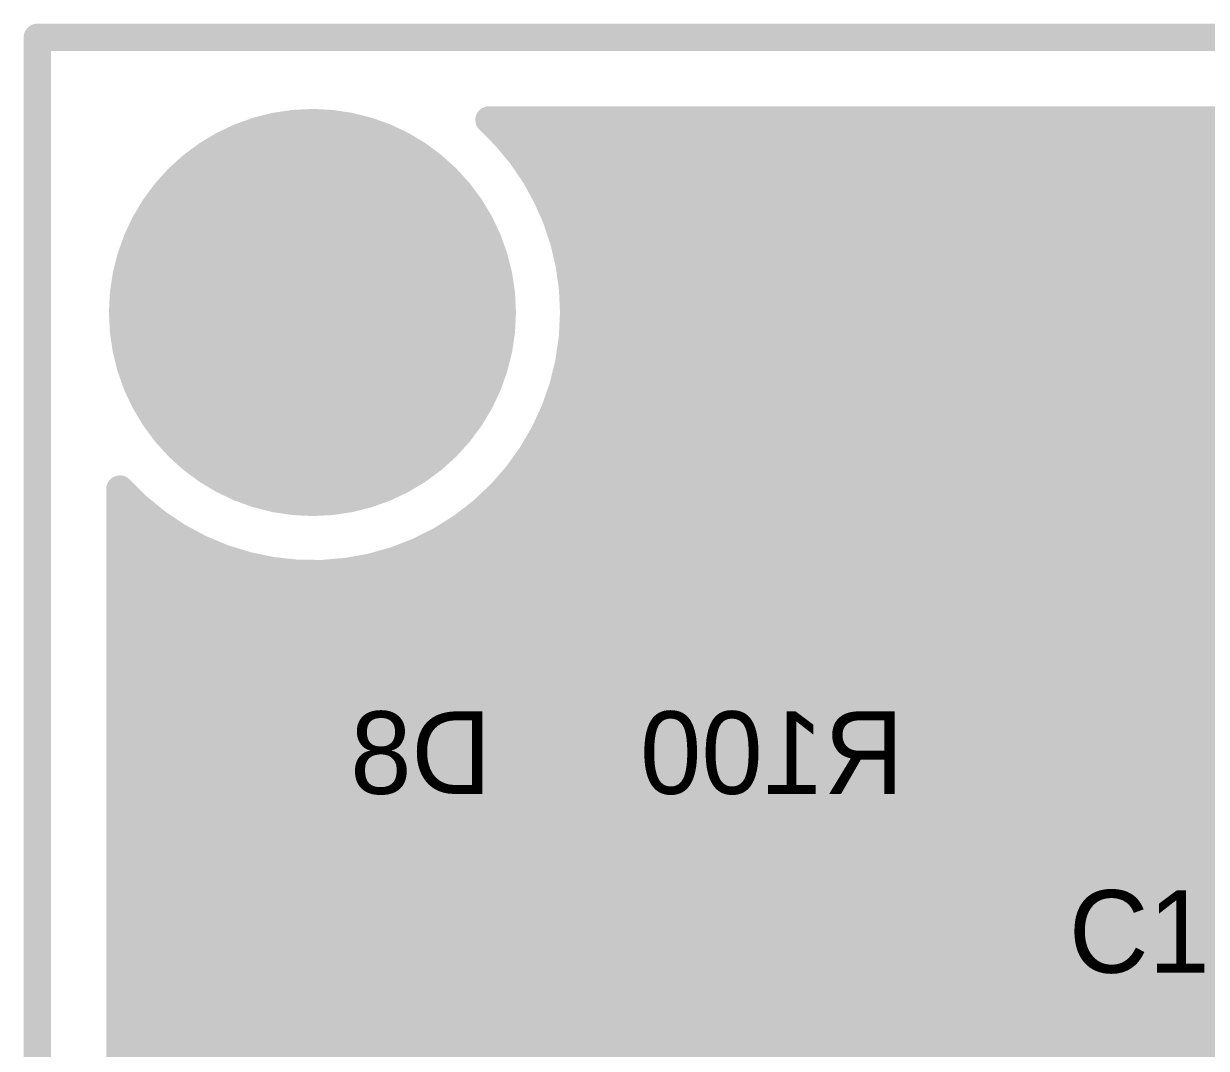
# Model space of a CAD drawing. Header units: millimetres. Extents: x 1.9 to 5.81, y 3 to 5.61.
# Drawn here: x 1.895 to 2.325, y 5.2325 to 5.605 of the extents above; entities that cross this region are included whole.
import ezdxf

# ---------------------------------------------------------------- set-up
doc = ezdxf.new("R2010")
doc.units = ezdxf.units.MM
doc.header["$MEASUREMENT"] = 0
for name, color, linetype in [('BottomLayer', 5, 'Continuous'), ('BottomOverlay', 54, 'Continuous'), ('BottomPaste', 16, 'Continuous'), ('BottomSolder', 6, 'Continuous'), ('KeepOutLayer', 6, 'Continuous'), ('MultiLayer', 9, 'Continuous'), ('TopLayer', 1, 'Continuous'), ('TopOverlay', 2, 'Continuous'), ('TopSolder', 216, 'Continuous')]:
    doc.layers.add(name, color=color, linetype=linetype)

msp = doc.modelspace()

# ---------------------------------------------------------------- linework, layer by layer
at = {"layer": 'BottomLayer'}
for points, const_width in [([(2.06423, 5.57), (2.67, 5.57)], 0.01), ([(2.06423, 5.57), (2.67, 5.57)], 0.01), ([(2.07, 5.56423), (2.07, 5.57)], 0.01), ([(2.08, 5.55123), (2.08, 5.57)], 0.01), ([(2.09, 5.53041), (2.09, 5.57)], 0.01), ([(2.1, 5.335), (2.1, 5.57)], 0.01), ([(2.11, 5.335), (2.11, 5.57)], 0.01), ([(2.12, 5.335), (2.12, 5.57)], 0.01), ([(2.13, 5.335), (2.13, 5.57)], 0.01), ([(2.14, 5.335), (2.14, 5.57)], 0.01), ([(2.15, 5.335), (2.15, 5.57)], 0.01), ([(2.16, 5.335), (2.16, 5.57)], 0.01), ([(2.17, 5.335), (2.17, 5.57)], 0.01), ([(2.18, 5.335), (2.18, 5.57)], 0.01), ([(2.19, 5.335), (2.19, 5.57)], 0.01), ([(2.2, 5.335), (2.2, 5.57)], 0.01), ([(2.21, 5.335), (2.21, 5.57)], 0.01), ([(2.22, 5.335), (2.22, 5.57)], 0.01), ([(2.23, 5.335), (2.23, 5.57)], 0.01), ([(2.24, 5.335), (2.24, 5.57)], 0.01), ([(2.25, 5.335), (2.25, 5.57)], 0.01), ([(2.26, 5.335), (2.26, 5.57)], 0.01), ([(2.27, 5.335), (2.27, 5.57)], 0.01), ([(2.28, 5.335), (2.28, 5.57)], 0.01), ([(2.29, 5.335), (2.29, 5.57)], 0.01), ([(2.3, 5.335), (2.3, 5.57)], 0.01), ([(2.31, 5.335), (2.31, 5.57)], 0.01), ([(2.32, 5.335), (2.32, 5.57)], 0.01), ([(2.33, 5.335), (2.33, 5.57)], 0.01), ([(2.07365, 5.56), (2.67, 5.56)], 0.01), ([(2.08078, 5.55), (2.67, 5.55)], 0.01), ([(2.08617, 5.54), (2.67, 5.54)], 0.01), ([(2.09014, 5.53), (2.67, 5.53)], 0.01), ([(2.09287, 5.52), (2.67, 5.52)], 0.01), ([(2.09447, 5.51), (2.67, 5.51)], 0.01), ([(2.095, 5.5), (2.67, 5.5)], 0.01), ([(2.09447, 5.49), (2.67, 5.49)], 0.01), ([(2.09287, 5.48), (2.67, 5.48)], 0.01), ([(2.09, 5.335), (2.09, 5.46959)], 0.01), ([(2.09014, 5.47), (2.67, 5.47)], 0.01), ([(2.08617, 5.46), (2.67, 5.46)], 0.01), ([(2.08, 5.335), (2.08, 5.44877)], 0.01), ([(2.08078, 5.45), (2.67, 5.45)], 0.01), ([(2.07365, 5.44), (2.67, 5.44)], 0.01), ([(1.93, 5.04778), (1.93, 5.43577)], 0.01), ([(1.93, 5.04778), (1.93, 5.43577)], 0.01), ([(2.07, 5.335), (2.07, 5.43577)], 0.01), ([(1.93, 5.43), (1.93577, 5.43)], 0.01), ([(1.94, 5.05778), (1.94, 5.42635)], 0.01), ([(2.06, 5.335), (2.06, 5.42635)], 0.01), ([(2.06423, 5.43), (2.67, 5.43)], 0.01), ([(1.93, 5.42), (1.94877, 5.42)], 0.01), ([(1.95, 5.06778), (1.95, 5.41922)], 0.01), ([(2.05, 5.335), (2.05, 5.41922)], 0.01), ([(2.05123, 5.42), (2.67, 5.42)], 0.01), ([(1.96, 5.07778), (1.96, 5.41383)], 0.01), ([(2.04, 5.335), (2.04, 5.41383)], 0.01), ([(1.93, 5.41), (1.96959, 5.41)], 0.01), ([(1.97, 5.08778), (1.97, 5.40986)], 0.01), ([(2.03, 5.335), (2.03, 5.40986)], 0.01), ([(2.03041, 5.41), (2.67, 5.41)], 0.01), ([(1.98, 5.335), (1.98, 5.40713)], 0.01), ([(1.99, 5.335), (1.99, 5.40553)], 0.01), ([(2, 5.335), (2, 5.405)], 0.01), ([(2.01, 5.335), (2.01, 5.40553)], 0.01), ([(2.02, 5.335), (2.02, 5.40713)], 0.01), ([(1.93, 5.4), (2.67, 5.4)], 0.01), ([(1.93, 5.39), (2.67, 5.39)], 0.01), ([(1.93, 5.38), (2.67, 5.38)], 0.01), ([(1.93, 5.37), (2.67, 5.37)], 0.01), ([(1.93, 5.36), (2.67, 5.36)], 0.01), ([(1.93, 5.35), (2.67, 5.35)], 0.01), ([(1.93, 5.34), (2.67, 5.34)], 0.01), ([(1.975, 5.335), (2.08, 5.335)], 0.01), ([(1.975, 5.225), (1.975, 5.335)], 0.01), ([(2.08, 5.335), (2.105, 5.335)], 0.01), ([(2.08, 5.335), (2.105, 5.335)], 0.01), ([(2.105, 5.335), (2.4, 5.335)], 0.01), ([(1.93, 5.33), (1.975, 5.33)], 0.01), ([(1.93, 5.32), (1.975, 5.32)], 0.01), ([(1.93, 5.31), (1.975, 5.31)], 0.01), ([(2.08, 5.28), (2.4, 5.28)], 0.06), ([(1.93, 5.3), (1.975, 5.3)], 0.01), ([(1.93, 5.29), (1.975, 5.29)], 0.01), ([(2.275, 5.26), (2.68, 4.855)], 0.06), ([(1.93, 5.28), (1.975, 5.28)], 0.01), ([(1.93, 5.27), (1.975, 5.27)], 0.01), ([(1.93, 5.26), (1.975, 5.26)], 0.01), ([(1.93, 5.25), (1.975, 5.25)], 0.01), ([(1.93, 5.24), (1.975, 5.24)], 0.01), ([(1.93, 5.23), (1.975, 5.23)], 0.01)]:
    msp.add_lwpolyline(points, dxfattribs=dict(at, const_width=const_width))
for points, const_width in [([(2.06173, 5.57, 1), (2.06673, 5.57, 1)], 0.005), ([(2.06173, 5.57, 1), (2.06673, 5.57, 1)], 0.005), ([(2.06173, 5.57, 1), (2.06673, 5.57, 1)], 0.005), ([(2.0675, 5.57, 1), (2.0725, 5.57, 1)], 0.005), ([(2.0775, 5.57, 1), (2.0825, 5.57, 1)], 0.005), ([(2.0875, 5.57, 1), (2.0925, 5.57, 1)], 0.005), ([(2.0975, 5.57, 1), (2.1025, 5.57, 1)], 0.005), ([(2.1075, 5.57, 1), (2.1125, 5.57, 1)], 0.005), ([(2.1175, 5.57, 1), (2.1225, 5.57, 1)], 0.005), ([(2.1275, 5.57, 1), (2.1325, 5.57, 1)], 0.005), ([(2.1375, 5.57, 1), (2.1425, 5.57, 1)], 0.005), ([(2.1475, 5.57, 1), (2.1525, 5.57, 1)], 0.005), ([(2.1575, 5.57, 1), (2.1625, 5.57, 1)], 0.005), ([(2.1675, 5.57, 1), (2.1725, 5.57, 1)], 0.005), ([(2.1775, 5.57, 1), (2.1825, 5.57, 1)], 0.005), ([(2.1875, 5.57, 1), (2.1925, 5.57, 1)], 0.005), ([(2.1975, 5.57, 1), (2.2025, 5.57, 1)], 0.005), ([(2.2075, 5.57, 1), (2.2125, 5.57, 1)], 0.005), ([(2.2175, 5.57, 1), (2.2225, 5.57, 1)], 0.005), ([(2.2275, 5.57, 1), (2.2325, 5.57, 1)], 0.005), ([(2.2375, 5.57, 1), (2.2425, 5.57, 1)], 0.005), ([(2.2475, 5.57, 1), (2.2525, 5.57, 1)], 0.005), ([(2.2575, 5.57, 1), (2.2625, 5.57, 1)], 0.005), ([(2.2675, 5.57, 1), (2.2725, 5.57, 1)], 0.005), ([(2.2775, 5.57, 1), (2.2825, 5.57, 1)], 0.005), ([(2.2875, 5.57, 1), (2.2925, 5.57, 1)], 0.005), ([(2.2975, 5.57, 1), (2.3025, 5.57, 1)], 0.005), ([(2.3075, 5.57, 1), (2.3125, 5.57, 1)], 0.005), ([(2.3175, 5.57, 1), (2.3225, 5.57, 1)], 0.005), ([(2.3275, 5.57, 1), (2.3325, 5.57, 1)], 0.005), ([(1.965, 5.5, 1), (2.035, 5.5, 1)], 0.07), ([(2.0675, 5.56423, 1), (2.0725, 5.56423, 1)], 0.005), ([(2.07115, 5.56, 1), (2.07615, 5.56, 1)], 0.005), ([(2.0775, 5.55123, 1), (2.0825, 5.55123, 1)], 0.005), ([(2.07828, 5.55, 1), (2.08328, 5.55, 1)], 0.005), ([(2.08367, 5.54, 1), (2.08867, 5.54, 1)], 0.005), ([(2.0875, 5.53041, 1), (2.0925, 5.53041, 1)], 0.005), ([(2.08764, 5.53, 1), (2.09264, 5.53, 1)], 0.005), ([(2.09037, 5.52, 1), (2.09537, 5.52, 1)], 0.005), ([(2.09197, 5.51, 1), (2.09697, 5.51, 1)], 0.005), ([(2.0925, 5.5, 1), (2.0975, 5.5, 1)], 0.005), ([(2.0925, 5.5, 1), (2.0975, 5.5, 1)], 0.005), ([(2.0925, 5.5, 1), (2.0975, 5.5, 1)], 0.005), ([(2.09197, 5.49, 1), (2.09697, 5.49, 1)], 0.005), ([(2.09037, 5.48, 1), (2.09537, 5.48, 1)], 0.005), ([(2.0875, 5.46959, 1), (2.0925, 5.46959, 1)], 0.005), ([(2.08764, 5.47, 1), (2.09264, 5.47, 1)], 0.005), ([(2.08367, 5.46, 1), (2.08867, 5.46, 1)], 0.005), ([(2.0775, 5.44877, 1), (2.0825, 5.44877, 1)], 0.005), ([(2.07828, 5.45, 1), (2.08328, 5.45, 1)], 0.005), ([(2.07115, 5.44, 1), (2.07615, 5.44, 1)], 0.005), ([(1.9275, 5.43577, 1), (1.9325, 5.43577, 1)], 0.005), ([(1.9275, 5.43577, 1), (1.9325, 5.43577, 1)], 0.005), ([(1.9275, 5.43577, 1), (1.9325, 5.43577, 1)], 0.005), ([(2.0675, 5.43577, 1), (2.0725, 5.43577, 1)], 0.005), ([(1.9275, 5.43, 1), (1.9325, 5.43, 1)], 0.005), ([(1.93327, 5.43, 1), (1.93827, 5.43, 1)], 0.005), ([(1.9375, 5.42635, 1), (1.9425, 5.42635, 1)], 0.005), ([(2.0575, 5.42635, 1), (2.0625, 5.42635, 1)], 0.005), ([(2.06173, 5.43, 1), (2.06673, 5.43, 1)], 0.005), ([(1.9275, 5.42, 1), (1.9325, 5.42, 1)], 0.005), ([(1.94627, 5.42, 1), (1.95127, 5.42, 1)], 0.005), ([(1.9475, 5.41922, 1), (1.9525, 5.41922, 1)], 0.005), ([(2.0475, 5.41922, 1), (2.0525, 5.41922, 1)], 0.005), ([(2.04873, 5.42, 1), (2.05373, 5.42, 1)], 0.005), ([(1.9575, 5.41383, 1), (1.9625, 5.41383, 1)], 0.005), ([(2.0375, 5.41383, 1), (2.0425, 5.41383, 1)], 0.005), ([(2.23, 5.4, 1), (2.25, 5.4, 1)], 0.02), ([(1.9275, 5.41, 1), (1.9325, 5.41, 1)], 0.005), ([(1.96709, 5.41, 1), (1.97209, 5.41, 1)], 0.005), ([(1.9675, 5.40986, 1), (1.9725, 5.40986, 1)], 0.005), ([(2.0275, 5.40986, 1), (2.0325, 5.40986, 1)], 0.005), ([(2.02791, 5.41, 1), (2.03291, 5.41, 1)], 0.005), ([(1.9775, 5.40713, 1), (1.9825, 5.40713, 1)], 0.005), ([(1.9875, 5.40553, 1), (1.9925, 5.40553, 1)], 0.005), ([(1.9975, 5.405, 1), (2.0025, 5.405, 1)], 0.005), ([(2.0075, 5.40553, 1), (2.0125, 5.40553, 1)], 0.005), ([(2.0175, 5.40713, 1), (2.0225, 5.40713, 1)], 0.005), ([(1.9275, 5.4, 1), (1.9325, 5.4, 1)], 0.005), ([(1.9275, 5.39, 1), (1.9325, 5.39, 1)], 0.005), ([(1.9275, 5.38, 1), (1.9325, 5.38, 1)], 0.005), ([(1.9275, 5.37, 1), (1.9325, 5.37, 1)], 0.005), ([(1.9275, 5.36, 1), (1.9325, 5.36, 1)], 0.005), ([(1.9275, 5.35, 1), (1.9325, 5.35, 1)], 0.005), ([(1.9275, 5.34, 1), (1.9325, 5.34, 1)], 0.005), ([(1.9725, 5.335, 1), (1.9775, 5.335, 1)], 0.005), ([(1.9725, 5.335, 1), (1.9775, 5.335, 1)], 0.005), ([(1.9775, 5.335, 1), (1.9825, 5.335, 1)], 0.005), ([(1.9875, 5.335, 1), (1.9925, 5.335, 1)], 0.005), ([(1.9975, 5.335, 1), (2.0025, 5.335, 1)], 0.005), ([(2.0075, 5.335, 1), (2.0125, 5.335, 1)], 0.005), ([(2.0175, 5.335, 1), (2.0225, 5.335, 1)], 0.005), ([(2.0275, 5.335, 1), (2.0325, 5.335, 1)], 0.005), ([(2.0375, 5.335, 1), (2.0425, 5.335, 1)], 0.005), ([(2.0475, 5.335, 1), (2.0525, 5.335, 1)], 0.005), ([(2.0575, 5.335, 1), (2.0625, 5.335, 1)], 0.005), ([(2.0675, 5.335, 1), (2.0725, 5.335, 1)], 0.005), ([(2.0775, 5.335, 1), (2.0825, 5.335, 1)], 0.005), ([(2.0775, 5.335, 1), (2.0825, 5.335, 1)], 0.005), ([(2.0775, 5.335, 1), (2.0825, 5.335, 1)], 0.005), ([(2.0775, 5.335, 1), (2.0825, 5.335, 1)], 0.005), ([(2.0875, 5.335, 1), (2.0925, 5.335, 1)], 0.005), ([(2.0975, 5.335, 1), (2.1025, 5.335, 1)], 0.005), ([(2.1025, 5.335, 1), (2.1075, 5.335, 1)], 0.005), ([(2.1025, 5.335, 1), (2.1075, 5.335, 1)], 0.005), ([(2.1025, 5.335, 1), (2.1075, 5.335, 1)], 0.005), ([(2.1075, 5.335, 1), (2.1125, 5.335, 1)], 0.005), ([(2.1175, 5.335, 1), (2.1225, 5.335, 1)], 0.005), ([(2.1275, 5.335, 1), (2.1325, 5.335, 1)], 0.005), ([(2.1375, 5.335, 1), (2.1425, 5.335, 1)], 0.005), ([(2.1475, 5.335, 1), (2.1525, 5.335, 1)], 0.005), ([(2.1575, 5.335, 1), (2.1625, 5.335, 1)], 0.005), ([(2.1675, 5.335, 1), (2.1725, 5.335, 1)], 0.005), ([(2.1775, 5.335, 1), (2.1825, 5.335, 1)], 0.005), ([(2.1875, 5.335, 1), (2.1925, 5.335, 1)], 0.005), ([(2.1975, 5.335, 1), (2.2025, 5.335, 1)], 0.005), ([(2.2075, 5.335, 1), (2.2125, 5.335, 1)], 0.005), ([(2.2175, 5.335, 1), (2.2225, 5.335, 1)], 0.005), ([(2.2275, 5.335, 1), (2.2325, 5.335, 1)], 0.005), ([(2.2375, 5.335, 1), (2.2425, 5.335, 1)], 0.005), ([(2.2475, 5.335, 1), (2.2525, 5.335, 1)], 0.005), ([(2.2575, 5.335, 1), (2.2625, 5.335, 1)], 0.005), ([(2.2675, 5.335, 1), (2.2725, 5.335, 1)], 0.005), ([(2.2775, 5.335, 1), (2.2825, 5.335, 1)], 0.005), ([(2.2875, 5.335, 1), (2.2925, 5.335, 1)], 0.005), ([(2.2975, 5.335, 1), (2.3025, 5.335, 1)], 0.005), ([(2.3075, 5.335, 1), (2.3125, 5.335, 1)], 0.005), ([(2.3175, 5.335, 1), (2.3225, 5.335, 1)], 0.005), ([(2.3275, 5.335, 1), (2.3325, 5.335, 1)], 0.005), ([(1.9275, 5.33, 1), (1.9325, 5.33, 1)], 0.005), ([(1.9725, 5.33, 1), (1.9775, 5.33, 1)], 0.005), ([(1.9275, 5.32, 1), (1.9325, 5.32, 1)], 0.005), ([(1.9725, 5.32, 1), (1.9775, 5.32, 1)], 0.005), ([(1.9275, 5.31, 1), (1.9325, 5.31, 1)], 0.005), ([(1.9725, 5.31, 1), (1.9775, 5.31, 1)], 0.005), ([(2.065, 5.28, 1), (2.095, 5.28, 1)], 0.03), ([(1.9275, 5.3, 1), (1.9325, 5.3, 1)], 0.005), ([(1.9725, 5.3, 1), (1.9775, 5.3, 1)], 0.005), ([(1.9275, 5.29, 1), (1.9325, 5.29, 1)], 0.005), ([(1.9725, 5.29, 1), (1.9775, 5.29, 1)], 0.005), ([(2.26, 5.26, 1), (2.29, 5.26, 1)], 0.03), ([(1.9275, 5.28, 1), (1.9325, 5.28, 1)], 0.005), ([(1.9725, 5.28, 1), (1.9775, 5.28, 1)], 0.005), ([(1.9275, 5.27, 1), (1.9325, 5.27, 1)], 0.005), ([(1.9725, 5.27, 1), (1.9775, 5.27, 1)], 0.005), ([(1.9275, 5.26, 1), (1.9325, 5.26, 1)], 0.005), ([(1.9725, 5.26, 1), (1.9775, 5.26, 1)], 0.005), ([(1.9275, 5.25, 1), (1.9325, 5.25, 1)], 0.005), ([(1.9725, 5.25, 1), (1.9775, 5.25, 1)], 0.005), ([(1.9275, 5.24, 1), (1.9325, 5.24, 1)], 0.005), ([(1.9725, 5.24, 1), (1.9775, 5.24, 1)], 0.005), ([(1.9275, 5.23, 1), (1.9325, 5.23, 1)], 0.005), ([(1.9725, 5.23, 1), (1.9775, 5.23, 1)], 0.005)]:
    msp.add_lwpolyline(points, format="xyb", close=True, dxfattribs=dict(at, const_width=const_width))
at = {"layer": 'BottomLayer', "const_width": 0.01}
for points in [[(2.06423, 5.57, -0.210109), (2.095, 5.5)], [(2.095, 5.5, -0.683837), (1.93, 5.43577)]]:
    msp.add_lwpolyline(points, format="xyb", dxfattribs=at)
at = {"layer": 'BottomLayer'}
for points in [[(2.08, 5.25), (2.08, 5.31), (2, 5.25), (2, 5.31)], [(2.12, 5.28), (2.12, 5.24), (2.16, 5.28), (2.16, 5.24)]]:
    msp.add_solid(points, dxfattribs=at)
at = {"layer": 'BottomOverlay', "const_width": 0.012}
for points in [[(2.105, 5.295), (2.175, 5.295)], [(2.105, 5.26), (2.105, 5.295)], [(2.175, 5.26), (2.175, 5.295)]]:
    msp.add_lwpolyline(points, dxfattribs=at)
at = {"layer": 'BottomOverlay', "const_width": 0.006}
for points in [[(2.102, 5.295, 1), (2.108, 5.295, 1)], [(2.102, 5.295, 1), (2.108, 5.295, 1)], [(2.172, 5.295, 1), (2.178, 5.295, 1)], [(2.172, 5.295, 1), (2.178, 5.295, 1)], [(2.102, 5.26, 1), (2.108, 5.26, 1)], [(2.172, 5.26, 1), (2.178, 5.26, 1)]]:
    msp.add_lwpolyline(points, format="xyb", close=True, dxfattribs=at)
at = {"layer": 'BottomPaste'}
for points in [[(2.08, 5.25), (2.08, 5.31), (2, 5.25), (2, 5.31)], [(2.08, 5.25), (2.08, 5.31), (2, 5.25), (2, 5.31)], [(2.12, 5.28), (2.12, 5.24), (2.16, 5.28), (2.16, 5.24)], [(2.12, 5.28), (2.12, 5.24), (2.16, 5.28), (2.16, 5.24)]]:
    msp.add_solid(points, dxfattribs=at)
at = {"layer": 'BottomSolder'}
for points, const_width in [([(1.963, 5.5, 1), (2.037, 5.5, 1)], 0.074), ([(1.963, 5.5, 1), (2.037, 5.5, 1)], 0.074), ([(2.228, 5.4, 1), (2.252, 5.4, 1)], 0.024), ([(2.228, 5.4, 1), (2.252, 5.4, 1)], 0.024)]:
    msp.add_lwpolyline(points, format="xyb", close=True, dxfattribs=dict(at, const_width=const_width))
for points in [[(2.084, 5.246), (2.084, 5.314), (1.996, 5.246), (1.996, 5.314)], [(2.084, 5.246), (2.084, 5.314), (1.996, 5.246), (1.996, 5.314)], [(2.116, 5.284), (2.116, 5.236), (2.164, 5.284), (2.164, 5.236)], [(2.116, 5.284), (2.116, 5.236), (2.164, 5.284), (2.164, 5.236)]]:
    msp.add_solid(points, dxfattribs=at)
at = {"layer": 'KeepOutLayer', "const_width": 0.01}
for points in [[(1.9, 3), (1.9, 5.6)], [(1.9, 5.6), (5.8, 5.6)]]:
    msp.add_lwpolyline(points, dxfattribs=at)
at = {"layer": 'KeepOutLayer', "const_width": 0.005}
msp.add_lwpolyline([(1.8975, 5.6, 1), (1.9025, 5.6, 1)], format="xyb", close=True, dxfattribs=at)
msp.add_lwpolyline([(1.8975, 5.6, 1), (1.9025, 5.6, 1)], format="xyb", close=True, dxfattribs=at)
at = {"layer": 'MultiLayer'}
for points, const_width in [([(1.965, 5.5, 1), (2.035, 5.5, 1)], 0.07), ([(2.23, 5.4, 1), (2.25, 5.4, 1)], 0.02)]:
    msp.add_lwpolyline(points, format="xyb", close=True, dxfattribs=dict(at, const_width=const_width))
at = {"layer": 'TopLayer', "const_width": 0.01}
for points in [[(2.06423, 5.57), (2.67, 5.57)], [(2.06423, 5.57), (2.67, 5.57)], [(2.07, 5.56423), (2.07, 5.57)], [(2.08, 5.55123), (2.08, 5.57)], [(2.09, 5.53041), (2.09, 5.57)], [(2.1, 4.925), (2.1, 5.57)], [(2.11, 4.645), (2.11, 5.57)], [(2.12, 4.645), (2.12, 5.57)], [(2.13, 4.645), (2.13, 5.57)], [(2.14, 4.645), (2.14, 5.57)], [(2.15, 4.645), (2.15, 5.57)], [(2.16, 4.645), (2.16, 5.57)], [(2.17, 4.645), (2.17, 5.57)], [(2.18, 4.645), (2.18, 5.57)], [(2.19, 4.645), (2.19, 5.57)], [(2.2, 4.645), (2.2, 5.57)], [(2.21, 4.645), (2.21, 5.57)], [(2.22, 4.645), (2.22, 5.57)], [(2.23, 4.645), (2.23, 5.57)], [(2.24, 4.645), (2.24, 5.57)], [(2.25, 4.645), (2.25, 5.57)], [(2.26, 4.575), (2.26, 5.57)], [(2.27, 4.575), (2.27, 5.57)], [(2.28, 4.57778), (2.28, 5.57)], [(2.29, 4.58778), (2.29, 5.57)], [(2.3, 4.59778), (2.3, 5.57)], [(2.31, 4.6061), (2.31, 5.57)], [(2.32, 4.615), (2.32, 5.57)], [(2.33, 4.615), (2.33, 5.57)], [(2.07365, 5.56), (2.67, 5.56)], [(2.08078, 5.55), (2.67, 5.55)], [(2.08617, 5.54), (2.67, 5.54)], [(2.09014, 5.53), (2.67, 5.53)], [(2.09287, 5.52), (2.67, 5.52)], [(2.09447, 5.51), (2.67, 5.51)], [(2.095, 5.5), (2.67, 5.5)], [(2.09447, 5.49), (2.67, 5.49)], [(2.09287, 5.48), (2.67, 5.48)], [(2.09, 4.94153), (2.09, 5.46959)], [(2.09014, 5.47), (2.67, 5.47)], [(2.08617, 5.46), (2.67, 5.46)], [(2.08, 4.95123), (2.08, 5.44877)], [(2.08078, 5.45), (2.67, 5.45)], [(2.07365, 5.44), (2.67, 5.44)], [(1.93, 3.16423), (1.93, 5.43577)], [(1.93, 3.16423), (1.93, 5.43577)], [(2.07, 4.95766), (2.07, 5.43577)], [(1.93, 5.43), (1.93577, 5.43)], [(1.94, 3.17365), (1.94, 5.42635)], [(2.06, 4.96185), (2.06, 5.42635)], [(2.06423, 5.43), (2.67, 5.43)], [(1.93, 5.42), (1.94877, 5.42)], [(1.95, 3.18078), (1.95, 5.41922)], [(2.05, 4.96423), (2.05, 5.41922)], [(2.05123, 5.42), (2.67, 5.42)], [(1.96, 3.18617), (1.96, 5.41383)], [(2.04, 4.965), (2.04, 5.41383)], [(1.93, 5.41), (1.96959, 5.41)], [(1.97, 3.19014), (1.97, 5.40986)], [(2.03, 4.96423), (2.03, 5.40986)], [(2.03041, 5.41), (2.67, 5.41)], [(1.98, 4.925), (1.98, 5.40713)], [(1.99, 4.94153), (1.99, 5.40553)], [(2, 4.95123), (2, 5.405)], [(2.01, 4.95766), (2.01, 5.40553)], [(2.02, 4.96185), (2.02, 5.40713)], [(1.93, 5.4), (2.67, 5.4)], [(1.93, 5.39), (2.67, 5.39)], [(1.93, 5.38), (2.67, 5.38)], [(1.93, 5.37), (2.67, 5.37)], [(1.93, 5.36), (2.67, 5.36)], [(1.93, 5.35), (2.67, 5.35)], [(1.93, 5.34), (2.67, 5.34)], [(1.93, 5.33), (2.67, 5.33)], [(1.93, 5.32), (2.67, 5.32)], [(1.93, 5.31), (2.67, 5.31)], [(1.93, 5.3), (2.67, 5.3)], [(1.93, 5.29), (2.67, 5.29)], [(1.93, 5.28), (2.67, 5.28)], [(1.93, 5.27), (2.37709, 5.27)], [(1.93, 5.26), (2.36225, 5.26)], [(1.93, 5.25), (2.3539, 5.25)], [(1.93, 5.24), (2.34877, 5.24)], [(1.93, 5.23), (2.34592, 5.23)]]:
    msp.add_lwpolyline(points, dxfattribs=at)
at = {"layer": 'TopLayer'}
for points, const_width in [([(2.06173, 5.57, 1), (2.06673, 5.57, 1)], 0.005), ([(2.06173, 5.57, 1), (2.06673, 5.57, 1)], 0.005), ([(2.06173, 5.57, 1), (2.06673, 5.57, 1)], 0.005), ([(2.0675, 5.57, 1), (2.0725, 5.57, 1)], 0.005), ([(2.0775, 5.57, 1), (2.0825, 5.57, 1)], 0.005), ([(2.0875, 5.57, 1), (2.0925, 5.57, 1)], 0.005), ([(2.0975, 5.57, 1), (2.1025, 5.57, 1)], 0.005), ([(2.1075, 5.57, 1), (2.1125, 5.57, 1)], 0.005), ([(2.1175, 5.57, 1), (2.1225, 5.57, 1)], 0.005), ([(2.1275, 5.57, 1), (2.1325, 5.57, 1)], 0.005), ([(2.1375, 5.57, 1), (2.1425, 5.57, 1)], 0.005), ([(2.1475, 5.57, 1), (2.1525, 5.57, 1)], 0.005), ([(2.1575, 5.57, 1), (2.1625, 5.57, 1)], 0.005), ([(2.1675, 5.57, 1), (2.1725, 5.57, 1)], 0.005), ([(2.1775, 5.57, 1), (2.1825, 5.57, 1)], 0.005), ([(2.1875, 5.57, 1), (2.1925, 5.57, 1)], 0.005), ([(2.1975, 5.57, 1), (2.2025, 5.57, 1)], 0.005), ([(2.2075, 5.57, 1), (2.2125, 5.57, 1)], 0.005), ([(2.2175, 5.57, 1), (2.2225, 5.57, 1)], 0.005), ([(2.2275, 5.57, 1), (2.2325, 5.57, 1)], 0.005), ([(2.2375, 5.57, 1), (2.2425, 5.57, 1)], 0.005), ([(2.2475, 5.57, 1), (2.2525, 5.57, 1)], 0.005), ([(2.2575, 5.57, 1), (2.2625, 5.57, 1)], 0.005), ([(2.2675, 5.57, 1), (2.2725, 5.57, 1)], 0.005), ([(2.2775, 5.57, 1), (2.2825, 5.57, 1)], 0.005), ([(2.2875, 5.57, 1), (2.2925, 5.57, 1)], 0.005), ([(2.2975, 5.57, 1), (2.3025, 5.57, 1)], 0.005), ([(2.3075, 5.57, 1), (2.3125, 5.57, 1)], 0.005), ([(2.3175, 5.57, 1), (2.3225, 5.57, 1)], 0.005), ([(2.3275, 5.57, 1), (2.3325, 5.57, 1)], 0.005), ([(1.965, 5.5, 1), (2.035, 5.5, 1)], 0.07), ([(2.0675, 5.56423, 1), (2.0725, 5.56423, 1)], 0.005), ([(2.07115, 5.56, 1), (2.07615, 5.56, 1)], 0.005), ([(2.0775, 5.55123, 1), (2.0825, 5.55123, 1)], 0.005), ([(2.07828, 5.55, 1), (2.08328, 5.55, 1)], 0.005), ([(2.08367, 5.54, 1), (2.08867, 5.54, 1)], 0.005), ([(2.0875, 5.53041, 1), (2.0925, 5.53041, 1)], 0.005), ([(2.08764, 5.53, 1), (2.09264, 5.53, 1)], 0.005), ([(2.09037, 5.52, 1), (2.09537, 5.52, 1)], 0.005), ([(2.09197, 5.51, 1), (2.09697, 5.51, 1)], 0.005), ([(2.0925, 5.5, 1), (2.0975, 5.5, 1)], 0.005), ([(2.0925, 5.5, 1), (2.0975, 5.5, 1)], 0.005), ([(2.0925, 5.5, 1), (2.0975, 5.5, 1)], 0.005), ([(2.09197, 5.49, 1), (2.09697, 5.49, 1)], 0.005), ([(2.09037, 5.48, 1), (2.09537, 5.48, 1)], 0.005), ([(2.0875, 5.46959, 1), (2.0925, 5.46959, 1)], 0.005), ([(2.08764, 5.47, 1), (2.09264, 5.47, 1)], 0.005), ([(2.08367, 5.46, 1), (2.08867, 5.46, 1)], 0.005), ([(2.0775, 5.44877, 1), (2.0825, 5.44877, 1)], 0.005), ([(2.07828, 5.45, 1), (2.08328, 5.45, 1)], 0.005), ([(2.07115, 5.44, 1), (2.07615, 5.44, 1)], 0.005), ([(1.9275, 5.43577, 1), (1.9325, 5.43577, 1)], 0.005), ([(1.9275, 5.43577, 1), (1.9325, 5.43577, 1)], 0.005), ([(1.9275, 5.43577, 1), (1.9325, 5.43577, 1)], 0.005), ([(2.0675, 5.43577, 1), (2.0725, 5.43577, 1)], 0.005), ([(1.9275, 5.43, 1), (1.9325, 5.43, 1)], 0.005), ([(1.93327, 5.43, 1), (1.93827, 5.43, 1)], 0.005), ([(1.9375, 5.42635, 1), (1.9425, 5.42635, 1)], 0.005), ([(2.0575, 5.42635, 1), (2.0625, 5.42635, 1)], 0.005), ([(2.06173, 5.43, 1), (2.06673, 5.43, 1)], 0.005), ([(1.9275, 5.42, 1), (1.9325, 5.42, 1)], 0.005), ([(1.94627, 5.42, 1), (1.95127, 5.42, 1)], 0.005), ([(1.9475, 5.41922, 1), (1.9525, 5.41922, 1)], 0.005), ([(2.0475, 5.41922, 1), (2.0525, 5.41922, 1)], 0.005), ([(2.04873, 5.42, 1), (2.05373, 5.42, 1)], 0.005), ([(1.9575, 5.41383, 1), (1.9625, 5.41383, 1)], 0.005), ([(2.0375, 5.41383, 1), (2.0425, 5.41383, 1)], 0.005), ([(2.23, 5.4, 1), (2.25, 5.4, 1)], 0.02), ([(1.9275, 5.41, 1), (1.9325, 5.41, 1)], 0.005), ([(1.96709, 5.41, 1), (1.97209, 5.41, 1)], 0.005), ([(1.9675, 5.40986, 1), (1.9725, 5.40986, 1)], 0.005), ([(2.0275, 5.40986, 1), (2.0325, 5.40986, 1)], 0.005), ([(2.02791, 5.41, 1), (2.03291, 5.41, 1)], 0.005), ([(1.9775, 5.40713, 1), (1.9825, 5.40713, 1)], 0.005), ([(1.9875, 5.40553, 1), (1.9925, 5.40553, 1)], 0.005), ([(1.9975, 5.405, 1), (2.0025, 5.405, 1)], 0.005), ([(2.0075, 5.40553, 1), (2.0125, 5.40553, 1)], 0.005), ([(2.0175, 5.40713, 1), (2.0225, 5.40713, 1)], 0.005), ([(1.9275, 5.4, 1), (1.9325, 5.4, 1)], 0.005), ([(1.9275, 5.39, 1), (1.9325, 5.39, 1)], 0.005), ([(1.9275, 5.38, 1), (1.9325, 5.38, 1)], 0.005), ([(1.9275, 5.37, 1), (1.9325, 5.37, 1)], 0.005), ([(1.9275, 5.36, 1), (1.9325, 5.36, 1)], 0.005), ([(1.9275, 5.35, 1), (1.9325, 5.35, 1)], 0.005), ([(1.9275, 5.34, 1), (1.9325, 5.34, 1)], 0.005), ([(1.9275, 5.33, 1), (1.9325, 5.33, 1)], 0.005), ([(1.9275, 5.32, 1), (1.9325, 5.32, 1)], 0.005), ([(1.9275, 5.31, 1), (1.9325, 5.31, 1)], 0.005), ([(1.9275, 5.3, 1), (1.9325, 5.3, 1)], 0.005), ([(1.9275, 5.29, 1), (1.9325, 5.29, 1)], 0.005), ([(1.9275, 5.28, 1), (1.9325, 5.28, 1)], 0.005), ([(1.9275, 5.27, 1), (1.9325, 5.27, 1)], 0.005), ([(1.9275, 5.26, 1), (1.9325, 5.26, 1)], 0.005), ([(1.9275, 5.25, 1), (1.9325, 5.25, 1)], 0.005), ([(1.9275, 5.24, 1), (1.9325, 5.24, 1)], 0.005), ([(1.9275, 5.23, 1), (1.9325, 5.23, 1)], 0.005)]:
    msp.add_lwpolyline(points, format="xyb", close=True, dxfattribs=dict(at, const_width=const_width))
at = {"layer": 'TopLayer', "const_width": 0.01}
for points in [[(2.06423, 5.57, -0.210109), (2.095, 5.5)], [(2.095, 5.5, -0.683837), (1.93, 5.43577)]]:
    msp.add_lwpolyline(points, format="xyb", dxfattribs=at)
at = {"layer": 'TopOverlay', "const_width": 0.01}
msp.add_lwpolyline([(2.61, 5.22, 1), (2.33, 5.22, 1)], format="xyb", close=True, dxfattribs=at)
at = {"layer": 'TopSolder'}
for points, const_width in [([(1.963, 5.5, 1), (2.037, 5.5, 1)], 0.074), ([(1.963, 5.5, 1), (2.037, 5.5, 1)], 0.074), ([(2.228, 5.4, 1), (2.252, 5.4, 1)], 0.024), ([(2.228, 5.4, 1), (2.252, 5.4, 1)], 0.024)]:
    msp.add_lwpolyline(points, format="xyb", close=True, dxfattribs=dict(at, const_width=const_width))

# ---------------------------------------------------------------- texts
at = {"layer": 'BottomOverlay', "text_generation_flag": 2}
for s, p in [('D8', (2.065, 5.325)), ('R100', (2.215, 5.325))]:
    msp.add_text(s, height=0.03, rotation=360, dxfattribs=at).set_placement(p)
at = {"layer": 'TopOverlay'}
msp.add_text('C1', height=0.03, dxfattribs=at).set_placement((2.275, 5.26))

doc.saveas('drawing.dxf')
